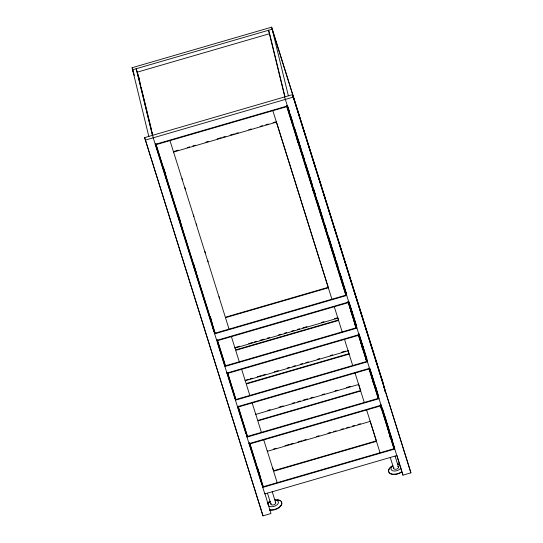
<?xml version="1.0" encoding="UTF-8"?>
<svg xmlns="http://www.w3.org/2000/svg" width="543" height="543" viewBox="0 0 543 543"><rect width="100%" height="100%" fill="white"/><g stroke="black" fill="none" stroke-linecap="round" stroke-linejoin="round"><path stroke-width="0.81" d="M148.816 136.402L132.085 67.726L271.643 27.15L383.439 383.915L385.489 392.304M269.627 33.686L137.25 72.171L153.221 137.82L155.271 144.357L287.254 105.987M264.78 493.241L270.964 513.529L262.988 515.85L144.635 137.623L292.562 94.618L410.915 472.844L402.947 475.159L284.586 96.932M145.246 140.142L293.179 97.136L292.562 94.618M286.697 105.749L345.884 295.161L215.096 333.178L156.017 144.669L286.806 106.652L286.5 105.39M174.255 151.354L178.308 150.18M187.22 147.587L189.65 146.881M192.887 145.938L195.317 145.232M205.851 142.171L208.281 141.465M217.186 138.872L221.239 137.698M222.861 137.223L225.291 136.517M230.151 135.105L234.203 133.931M235.818 133.456L238.248 132.75M248.782 129.689L251.212 128.983M260.124 126.39L262.554 125.684M265.792 124.747L268.222 124.042M273.081 122.623L275.511 121.917M276.435 122.141L173.556 152.047L169.979 140.617M296.899 139.897L298.521 139.422M297.51 142.415L299.132 141.94M312.639 190.681L314.261 190.213M328.345 287.783L225.467 317.689L229.051 329.126M348.681 302.01L216.698 340.38L214.648 333.843L346.631 295.473L346.02 292.955M348.117 301.725L356.12 327.829L225.331 365.853L217.451 340.692L348.239 302.675L347.927 301.413M235.689 347.377L239.741 346.203M248.646 343.61L252.699 342.436M254.321 341.961L256.751 341.255M259.988 340.312L264.041 339.137M267.278 338.194L269.708 337.488M278.62 334.895L281.05 334.189M284.288 333.246L286.718 332.54M291.577 331.128L294.007 330.422M297.252 329.479L299.682 328.773M302.919 327.829L306.971 326.655M321.551 322.413L323.981 321.707M334.515 318.646L336.945 317.94M337.861 318.164L234.99 348.07L231.406 336.64M338.581 320.451L235.703 350.357L239.287 361.794M358.916 334.678L226.94 373.048L224.89 366.511L356.873 328.142L356.256 325.624M358.17 334.081L358.475 335.343L227.687 373.367L235.879 399.499L366.668 361.482L358.36 334.407M245.925 380.046L248.355 379.34M249.977 378.871L252.407 378.166M257.267 376.754L261.319 375.573M262.934 375.104L265.364 374.399M274.276 371.806L278.328 370.631M287.24 368.039L289.67 367.333M292.908 366.389L295.338 365.683M300.198 364.272L302.627 363.566M305.872 362.622L308.302 361.916M317.207 359.323L319.637 358.618M330.171 355.556L332.601 354.85M341.513 352.258L345.558 351.083M348.104 350.832L245.226 380.745L241.642 369.308M349.129 354.104L246.25 384.01L249.834 395.447M369.464 368.33L237.481 406.7L235.431 400.164L367.414 361.794M267.814 410.399L270.244 409.693M279.15 407.107L283.202 405.926M292.114 403.34L294.544 402.635M297.781 401.691L300.211 400.985M303.456 400.042L307.501 398.861M310.745 397.924L313.175 397.218M322.087 394.625L324.517 393.919M335.045 390.858L337.474 390.152M346.386 387.559L350.439 386.385M358.645 384.485L255.773 414.39L252.19 402.96M360.695 391.021L257.823 420.927L261.407 432.364M378.233 398.399L369.023 368.996L238.234 407.012L247.445 436.416L378.233 398.399L368.907 368.066M381.037 405.248L249.054 443.617L247.004 437.081L378.987 398.711L378.369 396.193M249.8 443.93L380.589 405.913L394.001 448.708L263.212 486.732L249.495 442.674M273.713 448.966L276.143 448.26M285.055 445.674L289.1 444.493M290.722 444.025L293.152 443.319M298.012 441.907L302.064 440.726M303.68 440.258L306.109 439.552M316.644 436.491L319.074 435.778M327.986 433.192L330.416 432.486M333.653 431.542L336.083 430.837M340.943 429.425L343.373 428.719M346.617 427.775L349.047 427.07M352.285 426.126L354.715 425.42M357.952 424.477L360.382 423.771M370.217 421.402L267.339 451.308L263.762 439.878M376.462 441.33L273.591 471.243L277.174 482.673M396.804 455.557L264.821 493.926L262.771 487.397L394.754 449.027L394.137 446.509M268.099 504.752L268.201 504.949A5.315 3.014 -17.4 0 1 270.136 501.671M382.666 381.885L272.145 29.213L132.587 69.782L134.359 75.443M293.179 97.136L410.915 472.844M384.817 390.349L385.462 392.385M269.566 33.49L268.554 30.252L284.79 96.878M287.831 106.584L289.602 112.245M290.62 115.483L292.901 122.759M294.421 127.612L301.012 148.646M302.023 151.877L304.311 159.16M305.831 164.013L312.422 185.048M313.433 188.278L315.714 195.561M317.234 200.415L323.825 221.442M324.843 224.68L326.614 230.341M328.644 236.816L335.235 257.844M336.246 261.081L338.024 266.742M340.047 273.217L346.135 292.629M349.176 302.336L349.936 304.759M351.457 309.612L356.527 325.793M359.059 333.884L362.357 344.398M362.867 346.013L366.919 358.957M370.469 370.278L378.071 394.551M382.381 408.302L389.48 430.945M389.989 432.567L392.27 439.844M287.376 105.824L346.115 293.274M348.654 301.351L356.5 326.397M359.032 334.481L366.878 359.527M369.668 368.412L378.525 396.695M381.064 404.773L394.225 446.787M397.014 455.679L402.947 475.159M380.48 405.01L394.001 448.708M286.806 106.652L345.884 295.161M348.239 302.675L356.12 327.829M358.475 335.343L366.668 361.482M395.066 456.086L398.514 467.102M390.261 457.41L393.716 468.426M276.319 121.686L328.23 287.322L225.359 317.227L173.448 151.592M337.753 317.709L338.465 319.99L235.594 349.902L234.875 347.615M347.988 350.378L349.013 353.642L246.142 383.548L245.117 380.283M358.536 384.03L360.586 390.56L257.708 420.472L255.665 413.936M370.102 420.947L376.353 440.875L273.475 470.781L267.231 450.853M272.851 110.704L331.922 299.213M334.278 306.727L342.165 331.888M344.52 339.402L352.712 365.534M355.061 373.048L364.278 402.451M366.634 409.965L380.046 452.767M182.041 178.545L182.57 180.235M184.83 187.45L185.333 189.066M193.451 214.953L193.96 216.596M196.24 223.859L196.742 225.474M204.854 251.341L205.363 252.984M207.636 260.226L208.145 261.841M219.033 296.587L219.535 298.202M272.762 468.046L273.265 469.661M272.253 491.788L275.708 502.804M139.212 78.443L136.171 68.737L152.407 135.363M267.455 493.112L270.903 504.128M132.085 67.726L133.856 73.386M155.916 143.773L215.096 333.178M217.573 340.536L224.476 362.548M227.571 372.43L235.879 399.499M238.119 406.089L247.445 436.416M249.699 443.027L263.212 486.732M181.267 226.18L181.959 228.386M155.393 144.194L214.139 331.644M216.922 340.529L224.768 365.575M227.049 372.851L235.275 399.098M237.685 406.782L247.072 436.742M249.081 443.142L262.242 485.157M155.196 144.262L214.003 331.922M217.051 341.628L224.144 364.278M226.682 372.369L234.793 398.25M237.583 407.148L245.945 433.843M248.986 443.55L261.916 484.804M144.635 137.623L262.988 515.85M382.163 379.829L384.872 390.933M385.136 416.99L390.315 438.249M375.824 387.098L378.043 396.186M380.433 406.001L381.037 408.451M369.763 368.317L373.55 383.847M366.959 359.907L367.265 361.163M362.303 344.14L366.118 359.771M358.794 333.85L362.581 349.387M350.337 305.587L355.149 325.305M348.647 301.833L351.837 314.92M271.643 27.15L288.381 95.833M269.83 34.508L284.865 96.192M259.12 472.41L260.728 478.994M262.16 484.879L262.771 487.397M258 468.65L261.807 484.275M246.393 434.563L247.004 437.081M234.82 397.646L235.431 400.164M224.721 363.335L225.331 365.853M224.273 363.993L224.89 366.511M217.146 339.436L217.451 340.692M210.752 317.872L212.958 326.92M214.037 331.325L214.648 333.843M210.229 316.576L213.84 331.386M195.514 269.986L196.715 274.921M193.987 264.577L197.007 276.971M179.781 219.243L181.986 228.298M178.26 213.833L181.878 228.698M164.658 170.97L166.26 177.554M163.531 167.21L166.755 180.425M155.712 143.413L156.017 144.669M138.37 75.932L140.773 85.801M141.173 87.45L146.189 108.009M146.59 109.652L151.599 130.218M151.999 131.861L152.8 135.153M397.619 466.315A2.491 1.412 -17.4 0 1 397.008 468.935L396.397 469.152A2.491 1.412 -17.4 0 1 393.899 467.645M400.89 467.944A5.315 3.014 -17.4 0 1 393.017 470.883A5.315 3.014 -17.4 0 1 392.949 465.969M398.053 464.482A5.315 3.014 -17.4 0 1 399.22 464.645M401.582 472.206A8.308 4.704 -17.4 0 1 390.498 473.815A8.308 4.704 -17.4 0 1 391.143 466.973M397.612 464.374A8.308 4.704 -17.4 0 1 399.648 464.272M401.481 471.887A8.308 4.704 -17.4 0 1 389.772 473.116A8.308 4.704 -17.4 0 1 392.752 465.575M397.517 464.061A8.308 4.704 -17.4 0 1 399.553 463.96M275.247 502.2A2.491 1.412 -17.4 0 1 274.195 504.637L273.584 504.861A2.491 1.412 -17.4 0 1 271.086 503.347M275.24 500.191A5.315 3.014 -17.4 0 1 276.978 504.888A5.315 3.014 -17.4 0 1 268.561 505.662M281.233 501.678A8.308 4.704 -17.4 0 1 279.041 507.719A8.308 4.704 -17.4 0 1 269.545 510.101M267.835 503.083A8.308 4.704 -17.4 0 1 268.866 502.295M277.473 500.022A8.308 4.704 -17.4 0 1 280.168 500.802M274.704 499.764A8.308 4.704 -17.4 0 1 281.308 504.847A8.308 4.704 -17.4 0 1 269.443 509.782M267.292 503.185A8.308 4.704 -17.4 0 1 269.946 501.277"/></g></svg>
